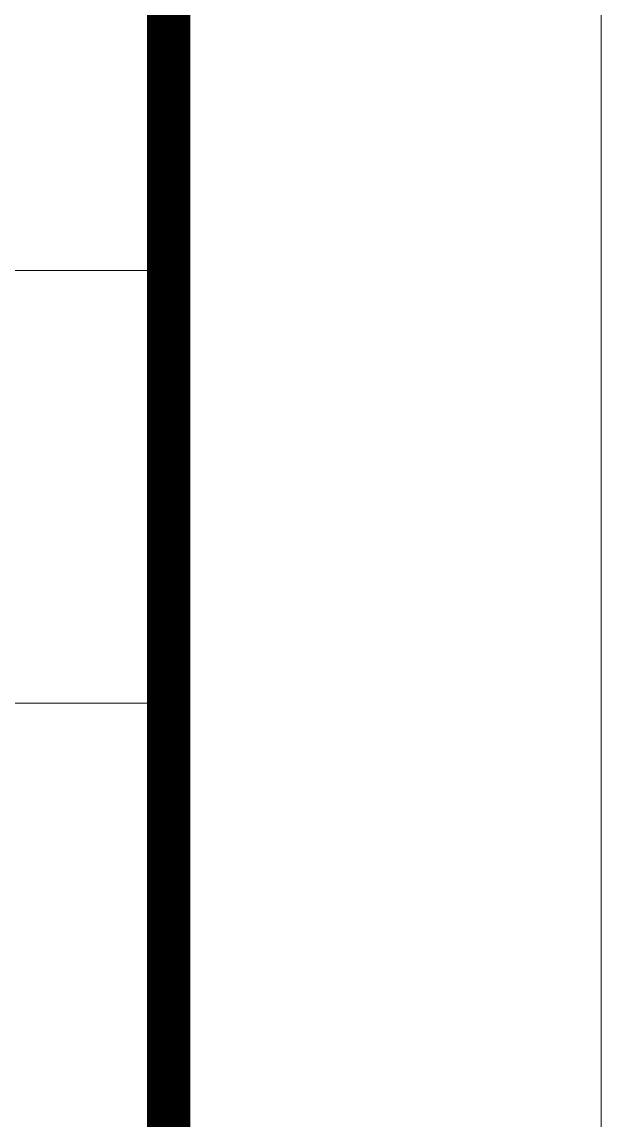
# Model space of a CAD drawing. Header units: inches. Extents: x -3272461 to -2504170, y 403793 to 1071042.
# Drawn here: x -2652003 to -2649994, y 498184 to 501993 of the extents above; entities that cross this region are included whole.
import ezdxf

# ---------------------------------------------------------------- set-up
doc = ezdxf.new("R2010")
doc.units = ezdxf.units.IN
doc.header["$LTSCALE"] = 1000
doc.header["$MEASUREMENT"] = 0
doc.layers.add('PUB_TITLE', color=153, linetype='Continuous', lineweight=18)

msp = doc.modelspace()

# ---------------------------------------------------------------- linework, layer by layer
at = {"layer": 'PUB_TITLE'}
for p, q in [((-2657808.528961895, 501130.5785424875), (-2651494.34669163, 501130.5785424875)), ((-2657808.528961895, 499630.5785424875), (-2651494.34669163, 499630.5785424875))]:
    msp.add_line(p, q, dxfattribs=at)
msp.add_lwpolyline([(-2649994.346691631, 492130.5785424875), (-2649994.346691631, 555130.5785424875), (-2761444.346691631, 555130.5785424875), (-2761444.346691631, 492130.5785424875)], close=True, dxfattribs=at)
msp.add_lwpolyline([(-2651494.346691631, 493630.5785424875, 150, 150, 0), (-2651494.346691631, 553630.5785424875, 150, 150, 0), (-2757694.346691631, 553630.5785424875, 150, 150, 0), (-2757694.346691631, 493630.5785424875, 150, 150, 0)], format="xyseb", close=True, dxfattribs=at)

doc.saveas('drawing.dxf')
